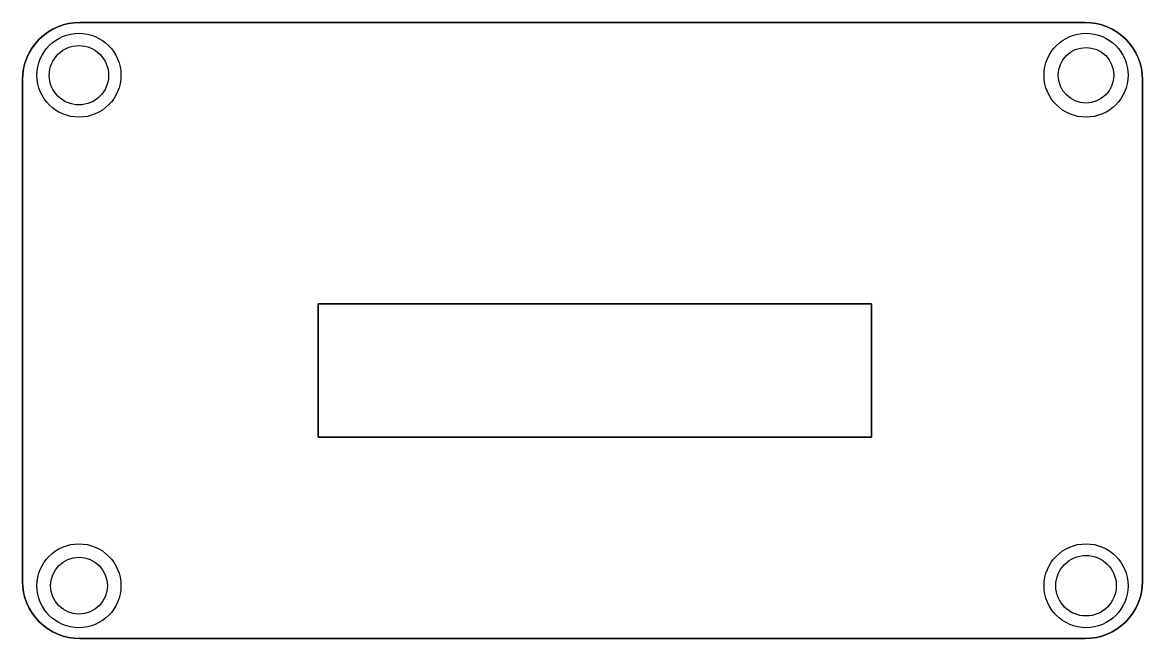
# Model space of a CAD drawing. Header units: millimetres. Extents: x -39 to 39, y -43 to 0.
import ezdxf

# ---------------------------------------------------------------- set-up
doc = ezdxf.new("R2010")
doc.units = ezdxf.units.MM
doc.layers.get('0').update_dxf_attribs({"linetype": 'CONTINUOUS'})

msp = doc.modelspace()

# ---------------------------------------------------------------- linework, layer by layer
for points in [[(34.999, -0.047), (-34.999, -0.047, 0.414214), (-38.989, -4.037), (-38.989, -38.983, 0.414214), (-34.999, -42.973), (34.999, -42.973, 0.414214), (38.989, -38.983), (38.989, -4.037, 0.414214)], [(-34.989, -0.047), (34.989, -0.047, -0.414214), (38.989, -4.047), (38.989, -38.973, -0.414214), (34.989, -42.973), (-34.989, -42.973, -0.414214), (-38.989, -38.973), (-38.989, -4.047, -0.414214)]]:
    msp.add_lwpolyline(points, format="xyb", close=True)
for points in [[(-18.389, -19.647), (20.111, -19.647), (20.111, -28.947), (20.111, -19.647)], [(20.111, -28.947), (-18.389, -28.947), (-18.389, -19.647), (-18.389, -28.947)]]:
    msp.add_lwpolyline(points, close=True)
for centre, radius in [((-35.052, -3.73, 0), 2.921), ((35.052, -3.73, 0), 2.921), ((-35.052, -3.73, 0), 2.067), ((35.052, -3.73, 0), 1.936), ((-35.052, -39.29, 0), 2.921), ((35.052, -39.29, 0), 2.921), ((-35.052, -39.29, 0), 1.98), ((35.052, -39.29, 0), 2.107)]:
    msp.add_circle(centre, radius)

doc.saveas('drawing.dxf')
